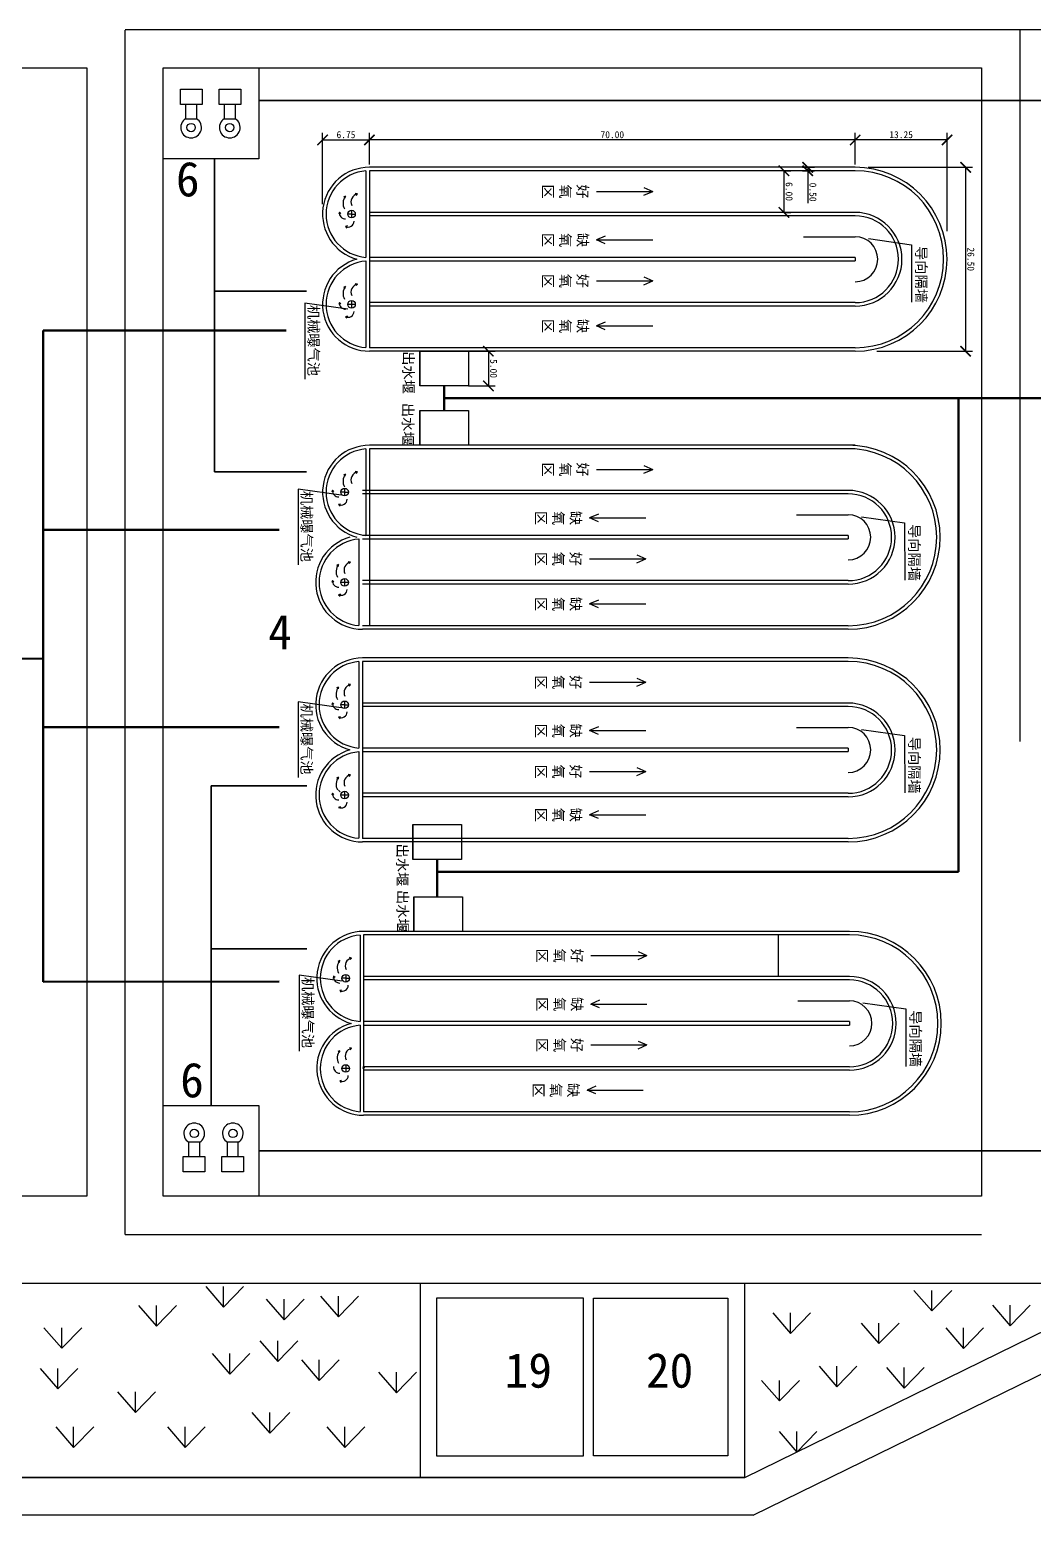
# Model space of a CAD drawing. Header units: inches. Extents: x -287940 to 417543, y -666909 to 91149.
# Drawn here: x -144827 to -199, y -666909 to -452866 of the extents above; entities that cross this region are included whole.
import ezdxf

# ---------------------------------------------------------------- set-up
doc = ezdxf.new("R2010")
doc.units = ezdxf.units.IN
doc.header["$MEASUREMENT"] = 0
doc.linetypes.add('HIDDENX2', pattern=[19.05, 12.7, -6.35])
doc.dimstyles.get("Standard").update_dxf_attribs({"dimtxt": 0.18, "dimasz": 0.18, "dimexe": 0.18, "dimexo": 0.0625, "dimgap": 0.09, "dimtad": 0, "dimtih": 1, "dimtoh": 1, "dimdec": 4, "dimzin": 0, "dimdsep": 46, "dimtxsty": 'Standard', "dimcen": 0.09, "dimadec": 0, "dimazin": 0, "dimtfac": 1, "dimtdec": 4, "dimtofl": 0, "dimtmove": 0, "dimatfit": 3, "dimfxl": 1, "dimtolj": 1, "dimtzin": 0, "dimarcsym": 0})

# ---------------------------------------------------------------- blocks, each defined once
blk = doc.blocks.new('_ArchTick')
at = {"color": 0, "linetype": 'ByBlock', "const_width": 0.15}
blk.add_lwpolyline([(-0.5, -0.5), (0.5, 0.5)], dxfattribs=at)
blk = doc.blocks.new('*D84')
at = {"color": 0, "lineweight": -2, "ltscale": 5}
for p, q in [((33882.95, -177442.53), (33882.95, -177427.5)), ((33882.95, -177428.5), (33909.45, -177428.5)), ((33909.45, -177441.31), (33909.45, -177427.5))]:
    blk.add_line(p, q, dxfattribs=at)
at = {"layer": 'DEFPOINTS', "color": 0, "lineweight": 35, "ltscale": 5}
for p in [(33909.45, -177428.5), (33909.45, -177441.31), (33882.95, -177442.53)]:
    blk.add_point(p, dxfattribs=at)
at = {"color": 0, "lineweight": -2, "ltscale": 5, "xscale": 1.5, "yscale": 1.5, "zscale": 1.5, "rotation": 180}
blk.add_blockref('_ArchTick', (33882.95, -177428.5), dxfattribs=at)
at = {"color": 0, "lineweight": -2, "ltscale": 5, "xscale": 1.5, "yscale": 1.5, "zscale": 1.5}
blk.add_blockref('_ArchTick', (33909.45, -177428.5), dxfattribs=at)
at = {"color": 0, "ltscale": 5, "insert": (33896.2, -177427.75), "char_height": 1, "attachment_point": 5}
blk.add_mtext('\\A1;26.50', dxfattribs=at)
blk = doc.blocks.new('*D88')
at = {"color": 0, "lineweight": -2, "ltscale": 5}
for p, q in [((33892.17, -177431.17), (33878.01, -177431.17)), ((33879.01, -177431.17), (33879.01, -177444.42)), ((33882.55, -177444.42), (33878.01, -177444.42))]:
    blk.add_line(p, q, dxfattribs=at)
at = {"layer": 'DEFPOINTS', "color": 0, "lineweight": 35, "ltscale": 5}
for p in [(33892.17, -177431.17), (33879.01, -177444.42), (33882.55, -177444.42)]:
    blk.add_point(p, dxfattribs=at)
at = {"color": 0, "lineweight": -2, "ltscale": 5, "xscale": 1.5, "yscale": 1.5, "zscale": 1.5}
for p, rotation in [((33879.01, -177431.17), 90), ((33879.01, -177444.42), 270)]:
    blk.add_blockref('_ArchTick', p, dxfattribs=dict(at, rotation=rotation))
at = {"color": 0, "ltscale": 5, "insert": (33878.26, -177437.8), "char_height": 1, "attachment_point": 5, "rotation": 90}
blk.add_mtext('\\A1;13.25', dxfattribs=at)
blk = doc.blocks.new('*D89')
at = {"color": 0, "lineweight": -2, "ltscale": 5}
for p, q in [((33882.55, -177514.42), (33878.01, -177514.42)), ((33879.01, -177521.17), (33879.01, -177514.42)), ((33888.28, -177521.17), (33878.01, -177521.17))]:
    blk.add_line(p, q, dxfattribs=at)
at = {"layer": 'DEFPOINTS', "color": 0, "lineweight": 35, "ltscale": 5}
for p in [(33879.01, -177514.42), (33882.55, -177514.42), (33888.28, -177521.17)]:
    blk.add_point(p, dxfattribs=at)
at = {"color": 0, "lineweight": -2, "ltscale": 5, "xscale": 1.5, "yscale": 1.5, "zscale": 1.5}
for p, rotation in [((33879.01, -177514.42), 90), ((33879.01, -177521.17), 270)]:
    blk.add_blockref('_ArchTick', p, dxfattribs=dict(at, rotation=rotation))
at = {"color": 0, "ltscale": 5, "insert": (33878.26, -177517.8), "char_height": 1, "attachment_point": 5, "rotation": 90}
blk.add_mtext('\\A1;6.75', dxfattribs=at)
blk = doc.blocks.new('*D85')
at = {"color": 0, "lineweight": -2, "ltscale": 5}
for p, q in [((33882.95, -177452), (33882.95, -177450.26)), ((33882.95, -177451.26), (33883.45, -177451.26)), ((33883.45, -177452), (33883.45, -177450.26)), ((33883.45, -177451.26), (33888.11, -177451.26))]:
    blk.add_line(p, q, dxfattribs=at)
at = {"layer": 'DEFPOINTS', "color": 0, "lineweight": 35, "ltscale": 5}
for p in [(33882.95, -177452), (33883.45, -177451.26), (33883.45, -177452)]:
    blk.add_point(p, dxfattribs=at)
at = {"color": 0, "lineweight": -2, "ltscale": 5, "xscale": 1.5, "yscale": 1.5, "zscale": 1.5, "rotation": 180}
blk.add_blockref('_ArchTick', (33882.95, -177451.26), dxfattribs=at)
at = {"color": 0, "lineweight": -2, "ltscale": 5, "xscale": 1.5, "yscale": 1.5, "zscale": 1.5}
blk.add_blockref('_ArchTick', (33883.45, -177451.26), dxfattribs=at)
at = {"color": 0, "ltscale": 5, "insert": (33886.53, -177450.51), "char_height": 1, "attachment_point": 5}
blk.add_mtext('\\A1;0.50', dxfattribs=at)
blk = doc.blocks.new('*D86')
at = {"color": 0, "lineweight": -2, "ltscale": 5}
for p, q in [((33883.45, -177454.69), (33883.45, -177453.69)), ((33889.45, -177454.69), (33889.45, -177453.69)), ((33883.45, -177454.69), (33889.45, -177454.69))]:
    blk.add_line(p, q, dxfattribs=at)
at = {"layer": 'DEFPOINTS', "color": 0, "lineweight": 35, "ltscale": 5}
for p in [(33883.45, -177454.69), (33889.45, -177454.69), (33889.45, -177454.69)]:
    blk.add_point(p, dxfattribs=at)
at = {"color": 0, "lineweight": -2, "ltscale": 5, "xscale": 1.5, "yscale": 1.5, "zscale": 1.5, "rotation": 180}
blk.add_blockref('_ArchTick', (33883.45, -177454.69), dxfattribs=at)
at = {"color": 0, "lineweight": -2, "ltscale": 5, "xscale": 1.5, "yscale": 1.5, "zscale": 1.5}
blk.add_blockref('_ArchTick', (33889.45, -177454.69), dxfattribs=at)
at = {"color": 0, "ltscale": 5, "insert": (33886.45, -177453.94), "char_height": 1, "attachment_point": 5}
blk.add_mtext('\\A1;6.00', dxfattribs=at)
blk = doc.blocks.new('*D90')
at = {"color": 0, "lineweight": -2, "ltscale": 5}
for p, q in [((33909.45, -177500.16), (33909.45, -177496.28)), ((33914.45, -177500.16), (33914.45, -177496.28)), ((33909.45, -177497.28), (33914.45, -177497.28))]:
    blk.add_line(p, q, dxfattribs=at)
at = {"layer": 'DEFPOINTS', "color": 0, "lineweight": 35, "ltscale": 5}
for p in [(33914.45, -177497.28), (33909.45, -177500.16), (33914.45, -177500.16)]:
    blk.add_point(p, dxfattribs=at)
at = {"color": 0, "lineweight": -2, "ltscale": 5, "xscale": 1.5, "yscale": 1.5, "zscale": 1.5, "rotation": 180}
blk.add_blockref('_ArchTick', (33909.45, -177497.28), dxfattribs=at)
at = {"color": 0, "lineweight": -2, "ltscale": 5, "xscale": 1.5, "yscale": 1.5, "zscale": 1.5}
blk.add_blockref('_ArchTick', (33914.45, -177497.28), dxfattribs=at)
at = {"color": 0, "ltscale": 5, "insert": (33911.95, -177496.53), "char_height": 1, "attachment_point": 5}
blk.add_mtext('\\A1;5.00', dxfattribs=at)
blk = doc.blocks.new('*D87')
at = {"color": 0, "lineweight": -2, "ltscale": 5}
for p, q in [((33882.55, -177444.42), (33878.01, -177444.42)), ((33879.01, -177444.42), (33879.01, -177514.42)), ((33882.55, -177514.42), (33878.01, -177514.42))]:
    blk.add_line(p, q, dxfattribs=at)
at = {"layer": 'DEFPOINTS', "color": 0, "lineweight": 35, "ltscale": 5}
for p in [(33882.55, -177444.42), (33879.01, -177514.42), (33882.55, -177514.42)]:
    blk.add_point(p, dxfattribs=at)
at = {"color": 0, "lineweight": -2, "ltscale": 5, "xscale": 1.5, "yscale": 1.5, "zscale": 1.5}
for p, rotation in [((33879.01, -177444.42), 90), ((33879.01, -177514.42), 270)]:
    blk.add_blockref('_ArchTick', p, dxfattribs=dict(at, rotation=rotation))
at = {"color": 0, "ltscale": 5, "insert": (33878.26, -177479.42), "char_height": 1, "attachment_point": 5, "rotation": 90}
blk.add_mtext('\\A1;70.00', dxfattribs=at)
blk = doc.blocks.new('*D72')
at = {"color": 0, "lineweight": -2, "ltscale": 5}
for p, q in [((-36972, -583282), (-36973, -583282)), ((-36972, -583282), (-36972, -589282)), ((-36972, -589282), (-36973, -589282))]:
    blk.add_line(p, q, dxfattribs=at)
at = {"layer": 'DEFPOINTS', "color": 0, "ltscale": 5}
for p in [(-36972, -583282), (-36972, -589282), (-36972, -589282)]:
    blk.add_point(p, dxfattribs=at)
at = {"color": 0, "lineweight": -2, "ltscale": 5, "xscale": 1.5, "yscale": 1.5, "zscale": 1.5}
for p, rotation in [((-36972, -583282), 90), ((-36972, -589282), 270)]:
    blk.add_blockref('_ArchTick', p, dxfattribs=dict(at, rotation=rotation))
at = {"color": 0, "ltscale": 5, "insert": (-36973, -586282), "char_height": 1, "attachment_point": 5, "rotation": 90}
blk.add_mtext('\\A1;6000.00', dxfattribs=at)
blk = doc.blocks.new('yhg')
at = {"color": 7, "ltscale": 5}
for p, q in [((33892.169, -177431.175), (33878.909, -177431.175)), ((33879.009, -177431.175), (33879.009, -177444.425)), ((33892.169, -177431.175), (33888.139, -177431.175)), ((33893.234, -177442.498), (33894.1, -177436.3)), ((33894.1, -177436.3), (33902.4, -177436.287)), ((33882.549, -177444.425), (33878.909, -177444.425)), ((33882.549, -177444.425), (33878.909, -177444.425)), ((33882.948, -177444.425), (33882.948, -177514.425)), ((33883.448, -177444.425), (33883.448, -177514.425)), ((33889.448, -177444.425), (33889.448, -177514.425)), ((33889.948, -177444.425), (33889.948, -177514.425)), ((33892.948, -177451.865), (33892.948, -177444.425)), ((33895.948, -177444.425), (33896.448, -177444.425)), ((33895.948, -177444.425), (33895.948, -177514.425)), ((33896.488, -177444.425), (33896.488, -177514.425)), ((33902.448, -177444.425), (33902.448, -177514.425)), ((33902.948, -177444.425), (33902.948, -177514.425)), ((33908.948, -177444.425), (33908.948, -177514.425)), ((33909.448, -177444.425), (33909.448, -177514.425)), ((33885.863, -177474.861), (33886.425, -177473.594)), ((33886.425, -177481.696), (33886.425, -177473.594)), ((33886.988, -177474.861), (33886.425, -177473.594)), ((33893.418, -177481.696), (33893.418, -177473.594)), ((33898.743, -177474.861), (33899.306, -177473.594)), ((33899.306, -177481.696), (33899.306, -177473.594)), ((33899.868, -177474.861), (33899.306, -177473.594)), ((33905.809, -177481.696), (33905.809, -177473.594)), ((33892.856, -177480.43), (33893.418, -177481.696)), ((33893.981, -177480.43), (33893.418, -177481.696)), ((33905.246, -177480.43), (33905.809, -177481.696)), ((33906.371, -177480.43), (33905.809, -177481.696)), ((33909.448, -177507.173), (33914.448, -177507.173)), ((33879.009, -177521.175), (33879.009, -177514.425)), ((33883.448, -177514.425), (33908.948, -177514.425)), ((33883.468, -177514.925), (33895.928, -177514.925)), ((33886.794, -177516.162), (33886.723, -177516.469)), ((33887.003, -177516.352), (33886.794, -177516.162)), ((33889.698, -177517), (33889.698, -177516.453)), ((33896.448, -177514.925), (33908.908, -177514.925)), ((33899.794, -177516.162), (33899.723, -177516.469)), ((33900.003, -177516.352), (33899.794, -177516.162)), ((33902.698, -177516.453), (33902.698, -177517.546)), ((33887.414, -177517.895), (33887.133, -177517.876)), ((33887.133, -177517.876), (33887.268, -177518.161)), ((33889.152, -177517), (33890.245, -177517)), ((33889.603, -177518.55), (33889.411, -177518.757)), ((33889.698, -177517), (33889.698, -177517.546)), ((33891.409, -177517.602), (33891.476, -177517.876)), ((33891.476, -177517.876), (33891.707, -177517.662)), ((33900.414, -177517.895), (33900.133, -177517.876)), ((33900.133, -177517.876), (33900.268, -177518.161)), ((33902.152, -177517), (33903.245, -177517)), ((33902.603, -177518.55), (33902.411, -177518.757)), ((33903.4, -177517.513), (33902.54, -177523.708)), ((33904.409, -177517.602), (33904.476, -177517.876)), ((33904.476, -177517.876), (33904.707, -177517.662)), ((33889.411, -177518.757), (33889.717, -177518.832)), ((33902.411, -177518.757), (33902.717, -177518.832)), ((33888.28, -177521.175), (33878.909, -177521.175)), ((33888.28, -177521.175), (33881.504, -177521.175)), ((33902.54, -177523.708), (33913.462, -177523.708))]:
    blk.add_line(p, q, dxfattribs=at)
blk.add_lwpolyline([(33909.448, -177500.161), (33914.448, -177500.161), (33914.448, -177507.173), (33909.448, -177507.173)], close=True, dxfattribs=at)
for centre in [(33889.698, -177517), (33902.698, -177517)]:
    blk.add_circle(centre, 0.547, dxfattribs=at)
for centre, radius, start, end in [((33896.198, -177444.425), 13.25, 0, 180), ((33896.198, -177444.425), 12.75, 0, 180), ((33896.198, -177444.425), 6.75, 0, 180), ((33896.198, -177444.425), 6.25, 0, 180), ((33896.198, -177444.425), 3.25, 0, 180), ((33889.698, -177514.425), 6.75, 180, 344.35753), ((33889.698, -177514.425), 6.25, 184.58857, 355.41143), ((33887.931, -177515.948), 1.137, 190.86653, 296.52692), ((33902.698, -177514.425), 6.75, 195.64247, 0), ((33902.698, -177514.425), 6.25, 184.58857, 355.41143), ((33900.931, -177515.948), 1.137, 190.86653, 296.52692), ((33888.161, -177516.545), 1.682, 232.31602, 298.16203), ((33889.5, -177517.878), 0.884, 264.22683, 2.04586), ((33890.691, -177517.502), 0.87, 334.48856, 88.28599), ((33901.161, -177516.545), 1.682, 232.31602, 298.16203), ((33902.5, -177517.878), 0.884, 264.22683, 2.04586), ((33903.691, -177517.502), 0.87, 334.48856, 88.28599)]:
    blk.add_arc(centre, radius, start, end, dxfattribs=at)
at = {"color": 7, "ltscale": 5, "zscale": 0.15}
for p, xscale, yscale, rotation in [((33879.009, -177431.175), 0.15, 0.15, 90), ((33879.009, -177444.425), 0.15, 0.15, 270), ((33879.009, -177444.425), 0.15, 0.15, 90), ((33879.009, -177521.175), 0.1499999999999999, 0.1499999999999999, 270)]:
    blk.add_blockref('_ArchTick', p, dxfattribs=dict(at, xscale=xscale, yscale=yscale, rotation=rotation))
at = {"color": 7, "ltscale": 5, "char_height": 1.5, "attachment_point": 1}
for s, insert, width in [('{\\fSimSun|b0|i0|c134|p2;导向隔墙}', (33894.3, -177434.137), 9.10354), ('{\\fSimSun|b0|i0|c134|p2;好氧区}', (33885.421, -177482.941), 2.16339), ('{\\fSimSun|b0|i0|c134|p2;缺氧区}', (33892.414, -177482.941), 2.16339), ('{\\fSimSun|b0|i0|c134|p2;好氧区}', (33898.301, -177482.941), 2.16339), ('{\\fSimSun|b0|i0|c134|p2;缺氧区}', (33904.804, -177482.941), 2.16339), ('{\\fSimSun|b0|i0|c134|p2;出水堰}', (33909.448, -177508.047), 7.16744), ('{\\fSimSun|b0|i0|c134|p2;机械曝气池}', (33902.794, -177521.72), 10.92238)]:
    blk.add_mtext(s, dxfattribs=dict(at, insert=insert, width=width))
at = {"color": 7, "ltscale": 5}
for base, p1, p2, override, picture, middle in [((33909.448, -177428.5), (33882.948, -177442.527), (33909.448, -177441.309), {"dimscale": 0.5, "dimtxt": 2, "dimasz": 3, "dimexe": 2, "dimexo": 0, "dimgap": 0.5, "dimtad": 1, "dimtih": 0, "dimdec": 2, "dimblk": 'ArchTick', "dimcen": 1, "dimtdec": 2, "dimtix": 1, "dimtmove": 2, "dimatfit": 0, "dimldrblk": 'ArchTick'}, '*D84', (33896.198, -177427.75)), ((33883.448, -177451.259), (33882.948, -177451.997), (33883.448, -177451.997), {"dimscale": 0.5, "dimtxt": 2, "dimasz": 3, "dimexe": 2, "dimexo": 0, "dimgap": 0.5, "dimtad": 1, "dimtih": 0, "dimdec": 2, "dimblk": 'ArchTick', "dimcen": 1, "dimtdec": 2, "dimldrblk": 'ArchTick'}, '*D85', (33886.532, -177450.509)), ((33889.448, -177454.693), (33883.448, -177454.693), (33889.448, -177454.693), {"dimscale": 0.5, "dimtxt": 2, "dimasz": 3, "dimexe": 2, "dimexo": 0, "dimgap": 0.5, "dimtad": 1, "dimtih": 0, "dimdec": 2, "dimblk": 'ArchTick', "dimcen": 1, "dimtdec": 2, "dimldrblk": 'ArchTick'}, '*D86', (33886.448, -177453.943)), ((33914.448, -177497.281), (33909.448, -177500.161), (33914.448, -177500.161), {"dimscale": 0.5, "dimtxt": 2, "dimasz": 3, "dimexe": 2, "dimexo": 0, "dimgap": 0.5, "dimtad": 1, "dimtih": 0, "dimdec": 2, "dimblk": 'ArchTick', "dimcen": 1, "dimtdec": 2, "dimldrblk": 'ArchTick'}, '*D90', (33911.948, -177496.531))]:
    dim = blk.add_linear_dim(base=base, p1=p1, p2=p2, dimstyle='Standard', override=override, dxfattribs=at)
    dim.commit()
    dim.dimension.update_dxf_attribs({"geometry": picture, "text_midpoint": middle})
for base, p1, p2, override, picture, middle in [((33879.009, -177444.425), (33892.169, -177431.175), (33882.549, -177444.425), {"dimscale": 0.5, "dimtxt": 2, "dimasz": 3, "dimexe": 2, "dimexo": 0, "dimgap": 0.5, "dimtad": 1, "dimtih": 0, "dimdec": 2, "dimblk": 'ArchTick', "dimcen": 1, "dimtdec": 2, "dimtix": 1, "dimtmove": 2, "dimatfit": 0, "dimldrblk": 'ArchTick'}, '*D88', (33878.259, -177437.8)), ((33879.009, -177514.425), (33882.549, -177444.425), (33882.549, -177514.425), {"dimscale": 0.5, "dimtxt": 2, "dimasz": 3, "dimexe": 2, "dimexo": 0, "dimgap": 0.5, "dimtad": 1, "dimtih": 0, "dimdec": 2, "dimblk": 'ArchTick', "dimcen": 1, "dimtdec": 2, "dimldrblk": 'ArchTick'}, '*D87', (33878.259, -177479.425)), ((33879.009, -177514.425), (33888.28, -177521.175), (33882.549, -177514.425), {"dimscale": 0.5, "dimtxt": 2, "dimasz": 3, "dimexe": 2, "dimexo": 0, "dimgap": 0.5, "dimtad": 1, "dimtih": 0, "dimdec": 2, "dimblk": 'ArchTick', "dimcen": 1, "dimtdec": 2, "dimtix": 1, "dimtmove": 2, "dimatfit": 0, "dimldrblk": 'ArchTick'}, '*D89', (33878.259, -177517.8))]:
    dim = blk.add_linear_dim(base=base, p1=p1, p2=p2, angle=90, dimstyle='Standard', override=override, dxfattribs=at)
    dim.commit()
    dim.dimension.update_dxf_attribs({"geometry": picture, "text_midpoint": middle})

msp = doc.modelspace()

# ---------------------------------------------------------------- linework, layer by layer
at = {"linetype": 'HIDDENX2', "ltscale": 5}
for p, q in [((139018.176, -452865.738), (-131081.7, -452865.738)), ((-131081.7, -626432.738), (-131081.7, -452865.738)), ((-2149.1, -452865.738), (-2149.1, -555427.6)), ((-131081.7, -626432.738), (-7649.1, -626432.738))]:
    msp.add_line(p, q, dxfattribs=at)
at = {"ltscale": 5}
for p, q in [((-122359.296, -463641.8), (-122359.296, -465688.791)), ((-120783.832, -463641.8), (-120783.832, -465688.791)), ((-116790.061, -463641.8), (-116790.061, -465688.791)), ((-115214.597, -463641.8), (-115214.597, -465688.791)), ((-122359.296, -465688.791), (-120783.832, -465688.791)), ((-116790.061, -465688.791), (-115214.597, -465688.791)), ((-121909.103, -615213.6), (-121909.103, -613166.609)), ((-120333.639, -613166.609), (-121909.103, -613166.609)), ((-120333.639, -615213.6), (-120333.639, -613166.609)), ((-116339.868, -615213.6), (-116339.868, -613166.609)), ((-114764.404, -613166.609), (-116339.868, -613166.609)), ((-114764.404, -615213.6), (-114764.404, -613166.609)), ((-41783.124, -661473.581), (48617.526, -617173.441)), ((-40546.107, -666889.786), (51064.907, -622011.487)), ((15276.693, -633511.858), (-147574.624, -633511.858)), ((-173381.673, -661473.581), (-41783.124, -661473.581)), ((-41783.124, -661473.581), (-173381.673, -661473.581)), ((-41783.124, -661473.581), (-66028.324, -661473.581)), ((-40584.679, -666908.681), (-177863.4, -666908.681)), ((-40546.107, -666889.786), (-66028.324, -666908.681))]:
    msp.add_line(p, q, dxfattribs=at)
at = {"color": 3, "lineweight": 35, "ltscale": 5}
for p, q in [((-111792.7, -463050.5), (5042.6, -463050.5)), ((-118185.5, -481795.619), (-118185.5, -471454.6)), ((-118185.5, -516581.419), (-118185.5, -481854.619)), ((-104946.585, -490520.5), (-118185.5, -490520.5)), ((-104946.585, -516581.419), (-118185.5, -516581.419)), ((-118687.2, -580101.375), (-118687.2, -561789.825)), ((-104884.185, -561789.825), (-118687.2, -561789.825)), ((-118687.2, -607843.875), (-118687.2, -580160.375)), ((-104884.185, -585310.619), (-118687.2, -585310.619)), ((-111792.7, -614388.306), (5042.6, -614388.306))]:
    msp.add_line(p, q, dxfattribs=at)
at = {"color": 5, "lineweight": 50, "ltscale": 5}
for p, q in [((-107870.085, -496192.7), (-142908.55, -496211.626)), ((-142900.79, -496211.621), (-142908.55, -590042.445)), ((-85114.793, -504185.242), (-85114.793, -507741.267)), ((-85114.793, -505963.255), (-10996.576, -505963.255)), ((-10996.576, -505963.255), (-10996.576, -574176.242)), ((-10988.518, -505963.255), (8536.135, -505963.255)), ((-108870.085, -524905.319), (-142908.55, -524905.319)), ((-146581.7, -543483.079), (-142908.55, -543502.005)), ((-108870.085, -553341.419), (-142908.55, -553341.419)), ((-86114.793, -577837.415), (-86114.793, -572398.229)), ((-10996.576, -574176.242), (-86114.793, -574176.242)), ((-108870.085, -590023.519), (-142908.55, -590042.445))]:
    msp.add_line(p, q, dxfattribs=at)
at = {"color": 7, "ltscale": 5}
for p, q in [((-88620.977, -507741.267), (-88620.977, -512741.267)), ((-96372.6, -513261.299), (-96372.6, -525721.235)), ((-25872.6, -512741.267), (-95872.6, -512741.267)), ((-95872.6, -513241.267), (-95872.6, -538741.267)), ((-25872.6, -513241.267), (-95872.6, -513241.267)), ((-56309.2, -515655.793), (-55042.433, -516218.456)), ((-99324.468, -516925.597), (-99608.871, -517060.557)), ((-99342.931, -517207.178), (-99324.468, -516925.597)), ((-97610.561, -516586.901), (-97917.242, -516515.864)), ((-97800.036, -516796.015), (-97610.561, -516586.901)), ((-63144.485, -516218.456), (-55042.433, -516218.456)), ((-56309.2, -516781.118), (-55042.433, -516218.456)), ((-99960.829, -519923.591), (-106155.973, -519063.274)), ((-106155.973, -519063.274), (-106155.973, -529985.504)), ((-101204.868, -519203.769), (-101279.726, -519509.539)), ((-100998.135, -519395.838), (-101204.868, -519203.769)), ((-99447.595, -519491.267), (-99994.164, -519491.267)), ((-99447.595, -518944.699), (-99447.595, -520037.836)), ((-99447.595, -519491.267), (-98901.027, -519491.267)), ((-26872.6, -519241.267), (-96872.6, -519241.267)), ((-26872.6, -519741.267), (-96872.6, -519741.267)), ((-100050.453, -521201.898), (-100324.468, -521269.311)), ((-100324.468, -521269.311), (-100109.94, -521499.695)), ((-62877.717, -522648.701), (-64144.485, -523211.363)), ((-64144.485, -523211.363), (-56042.433, -523211.363)), ((-62877.717, -523774.026), (-64144.485, -523211.363)), ((-34312.867, -522741.267), (-26872.6, -522741.267)), ((-24945.729, -523027.018), (-18748.072, -523892.98)), ((-18748.072, -523892.98), (-18734.72, -532192.98)), ((-97372.6, -526241.267), (-97372.6, -538701.203)), ((-26872.6, -525741.267), (-96872.6, -525741.267)), ((-26872.6, -526281.331), (-96872.6, -526281.331)), ((-26872.6, -525741.267), (-26872.6, -526241.267)), ((-57309.2, -528535.82), (-56042.433, -529098.482)), ((-100324.468, -529925.597), (-100608.871, -530060.557)), ((-100342.931, -530207.178), (-100324.468, -529925.597)), ((-98610.561, -529586.901), (-98917.242, -529515.864)), ((-98800.036, -529796.015), (-98610.561, -529586.901)), ((-64144.485, -529098.482), (-56042.433, -529098.482)), ((-57309.2, -529661.145), (-56042.433, -529098.482)), ((-101204.868, -532203.769), (-101279.726, -532509.539)), ((-100998.135, -532395.838), (-101204.868, -532203.769)), ((-98901.027, -532491.267), (-99994.164, -532491.267)), ((-99447.595, -531944.699), (-99447.595, -533037.836)), ((-26872.6, -532241.267), (-96872.6, -532241.267)), ((-26872.6, -532741.267), (-96872.6, -532741.267)), ((-100050.453, -534201.898), (-100324.468, -534269.311)), ((-100324.468, -534269.311), (-100109.94, -534499.695)), ((-62877.717, -535039.002), (-64144.485, -535601.665)), ((-64144.485, -535601.665), (-56042.433, -535601.665)), ((-62877.717, -536164.327), (-64144.485, -535601.665)), ((-26872.6, -538741.267), (-96872.6, -538741.267)), ((-26872.6, -539241.267), (-96872.6, -539241.267)), ((-26872.6, -543385.336), (-96872.6, -543385.336)), ((-97372.6, -543905.368), (-97372.6, -556365.304)), ((-96872.6, -543885.336), (-96872.6, -569385.336)), ((-26872.6, -543885.336), (-96872.6, -543885.336)), ((-100324.468, -547569.665), (-100608.871, -547704.626)), ((-100342.931, -547851.247), (-100324.468, -547569.665)), ((-98610.561, -547230.97), (-98917.242, -547159.933)), ((-98800.036, -547440.084), (-98610.561, -547230.97)), ((-64144.485, -546862.524), (-56042.433, -546862.524)), ((-57309.2, -546299.862), (-56042.433, -546862.524)), ((-57309.2, -547425.187), (-56042.433, -546862.524)), ((-99960.829, -550567.66), (-106155.973, -549707.343)), ((-106155.973, -549707.343), (-106155.973, -560629.573)), ((-101204.868, -549847.837), (-101279.726, -550153.608)), ((-100998.135, -550039.906), (-101204.868, -549847.837)), ((-99447.595, -549588.767), (-99447.595, -550681.904)), ((-26872.6, -549885.336), (-96872.6, -549885.336)), ((-100050.453, -551845.966), (-100324.468, -551913.379)), ((-100324.468, -551913.379), (-100109.94, -552143.764)), ((-99447.595, -550135.336), (-99994.164, -550135.336)), ((-99447.595, -550135.336), (-98901.027, -550135.336)), ((-26872.6, -550385.336), (-96872.6, -550385.336)), ((-62877.717, -553292.769), (-64144.485, -553855.432)), ((-64144.485, -553855.432), (-56042.433, -553855.432)), ((-62877.717, -554418.095), (-64144.485, -553855.432)), ((-34312.867, -553385.336), (-26872.6, -553385.336)), ((-24945.729, -553671.087), (-18748.072, -554537.049)), ((-26872.6, -556385.336), (-96872.6, -556385.336)), ((-26872.6, -556385.336), (-26872.6, -556885.336)), ((-18748.072, -554537.049), (-18734.72, -562837.049)), ((-97372.6, -556885.336), (-97372.6, -569345.272)), ((-26872.6, -556925.4), (-96872.6, -556925.4)), ((-100324.468, -560569.665), (-100608.871, -560704.626)), ((-100342.931, -560851.247), (-100324.468, -560569.665)), ((-98610.561, -560230.97), (-98917.242, -560159.933)), ((-98800.036, -560440.084), (-98610.561, -560230.97)), ((-64144.485, -559742.551), (-56042.433, -559742.551)), ((-57309.2, -559179.888), (-56042.433, -559742.551)), ((-57309.2, -560305.214), (-56042.433, -559742.551)), ((-101204.868, -562847.837), (-101279.726, -563153.608)), ((-100998.135, -563039.906), (-101204.868, -562847.837)), ((-100324.468, -562426.273), (-100109.94, -562656.657)), ((-99447.595, -562588.767), (-99447.595, -563681.904)), ((-26872.6, -562885.336), (-96872.6, -562885.336)), ((-100050.453, -564845.966), (-100324.468, -564913.379)), ((-98901.027, -563135.336), (-99994.164, -563135.336)), ((-26872.6, -563385.336), (-96872.6, -563385.336)), ((-62877.717, -565412.652), (-64144.485, -565975.315)), ((-64144.485, -565975.315), (-56042.433, -565975.315)), ((-62877.717, -566537.977), (-64144.485, -565975.315)), ((-89620.977, -567398.229), (-89620.977, -572398.229)), ((-26872.6, -569385.336), (-96872.6, -569385.336)), ((-26872.6, -569885.336), (-96872.6, -569885.336)), ((-89452.277, -577782.354), (-89452.277, -582782.354)), ((-97203.9, -583302.386), (-97203.9, -595762.322)), ((-26703.9, -582782.354), (-96703.9, -582782.354)), ((-96703.9, -583282.354), (-96703.9, -608782.354)), ((-26703.9, -583282.354), (-96703.9, -583282.354)), ((-63975.785, -586259.543), (-55873.733, -586259.543)), ((-57140.5, -585696.88), (-55873.733, -586259.543)), ((-57140.5, -586822.205), (-55873.733, -586259.543)), ((-100155.768, -586966.684), (-100440.171, -587101.644)), ((-100174.231, -587248.265), (-100155.768, -586966.684)), ((-98441.861, -586627.988), (-98748.542, -586556.951)), ((-98631.336, -586837.102), (-98441.861, -586627.988)), ((-99792.129, -589964.678), (-105987.273, -589104.361)), ((-105987.273, -589104.361), (-105987.273, -600026.591)), ((-101036.168, -589244.856), (-101111.026, -589550.626)), ((-100829.435, -589436.925), (-101036.168, -589244.856)), ((-99278.895, -589532.354), (-99825.464, -589532.354)), ((-99278.895, -588985.786), (-99278.895, -590078.923)), ((-99278.895, -589532.354), (-98732.327, -589532.354)), ((-26703.9, -589282.354), (-96703.9, -589282.354)), ((-26703.9, -589782.354), (-96703.9, -589782.354)), ((-99881.753, -591242.985), (-100155.768, -591310.398)), ((-100155.768, -591310.398), (-99941.24, -591540.782)), ((-62709.017, -592689.788), (-63975.785, -593252.45)), ((-34144.167, -592782.354), (-26703.9, -592782.354)), ((-63975.785, -593252.45), (-55873.733, -593252.45)), ((-62709.017, -593815.113), (-63975.785, -593252.45)), ((-24777.029, -593068.105), (-18579.372, -593934.067)), ((-18579.372, -593934.067), (-18566.02, -602234.067)), ((-97203.9, -596282.354), (-97203.9, -608742.29)), ((-26703.9, -595782.354), (-96703.9, -595782.354)), ((-26703.9, -596322.418), (-96703.9, -596322.418)), ((-26703.9, -595782.354), (-26703.9, -596282.354)), ((-63975.785, -599139.569), (-55873.733, -599139.569)), ((-57140.5, -598576.907), (-55873.733, -599139.569)), ((-57140.5, -599702.232), (-55873.733, -599139.569)), ((-100155.768, -599966.684), (-100440.171, -600101.644)), ((-100174.231, -600248.265), (-100155.768, -599966.684)), ((-98441.861, -599627.988), (-98748.542, -599556.951)), ((-98631.336, -599837.102), (-98441.861, -599627.988)), ((-98732.327, -602532.354), (-99825.464, -602532.354)), ((-99278.895, -601985.786), (-99278.895, -603078.923)), ((-96748.491, -602244.856), (-96823.35, -602550.626)), ((-96541.758, -602436.925), (-96748.491, -602244.856)), ((-26703.9, -602282.354), (-96703.9, -602282.354)), ((-26703.9, -602782.354), (-96703.9, -602782.354)), ((-99881.753, -604242.985), (-100155.768, -604310.398)), ((-100155.768, -604310.398), (-99941.24, -604540.782)), ((-63232.839, -605080.089), (-64499.606, -605642.752)), ((-64499.606, -605642.752), (-56397.554, -605642.752)), ((-63232.839, -606205.414), (-64499.606, -605642.752)), ((-26703.9, -608782.354), (-96703.9, -608782.354)), ((-26703.9, -609282.354), (-96703.9, -609282.354))]:
    msp.add_line(p, q, dxfattribs=at)
at = {"color": 3, "ltscale": 5}
for p, q in [((-119466.624, -633957.565), (-116891.324, -636926.715)), ((-116891.324, -636926.715), (-114006.924, -633957.565)), ((-116891.324, -636926.715), (-116891.324, -633957.565)), ((-102923.824, -635334.365), (-100348.524, -638303.515)), ((-100348.524, -638303.515), (-97464.124, -635334.365)), ((-100348.524, -638303.515), (-100348.524, -635334.365)), ((-17404.2, -634504.55), (-14828.9, -637473.7)), ((-14828.9, -637473.7), (-11944.5, -634504.55)), ((-14828.9, -637473.7), (-14828.9, -634504.55)), ((-129151.824, -636669.465), (-126576.524, -639638.615)), ((-126576.524, -639638.615), (-123692.124, -636669.465)), ((-126576.524, -639638.615), (-126576.524, -636669.465)), ((-110735.724, -635793.365), (-108160.424, -638762.515)), ((-108160.424, -638762.515), (-105276.024, -635793.365)), ((-108160.424, -638762.515), (-108160.424, -635793.365)), ((-37748.924, -637736.265), (-35173.624, -640705.415)), ((-35173.624, -640705.415), (-32289.224, -637736.265)), ((-35173.624, -640705.415), (-35173.624, -637736.265)), ((-6093.215, -636630.756), (-3517.915, -639599.906)), ((-3517.915, -639599.906), (-633.515, -636630.756)), ((-3517.915, -639599.906), (-3517.915, -636630.756)), ((-142770.324, -639880.765), (-140195.024, -642849.915)), ((-140195.024, -642849.915), (-137310.624, -639880.765)), ((-140195.024, -642849.915), (-140195.024, -639880.765)), ((-25009.494, -639204.449), (-22434.194, -642173.599)), ((-22434.194, -642173.599), (-19549.794, -639204.449)), ((-22434.194, -642173.599), (-22434.194, -639204.449)), ((-12817.4, -639886.65), (-10242.1, -642855.8)), ((-10242.1, -642855.8), (-7357.7, -639886.65)), ((-10242.1, -642855.8), (-10242.1, -639886.65)), ((-111654.724, -641759.365), (-109079.424, -644728.515)), ((-109079.424, -644728.515), (-106195.024, -641759.365)), ((-109079.424, -644728.515), (-109079.424, -641759.365)), ((-118547.624, -643595.165), (-115972.324, -646564.315)), ((-115972.324, -646564.315), (-113087.924, -643595.165)), ((-115972.324, -646564.315), (-115972.324, -643595.165)), ((-143337.824, -645736.765), (-140762.524, -648705.915)), ((-140762.524, -648705.915), (-137878.124, -645736.765)), ((-140762.524, -648705.915), (-140762.524, -645736.765)), ((-105680.924, -644512.965), (-103105.624, -647482.115)), ((-103105.624, -647482.115), (-100221.224, -644512.965)), ((-103105.624, -647482.115), (-103105.624, -644512.965)), ((-94538.024, -646303.465), (-91962.724, -649272.615)), ((-91962.724, -649272.615), (-89078.324, -646303.465)), ((-91962.724, -649272.615), (-91962.724, -646303.465)), ((-31067.065, -645440.005), (-28491.765, -648409.155)), ((-28491.765, -648409.155), (-25607.365, -645440.005)), ((-28491.765, -648409.155), (-28491.765, -645440.005)), ((-21361.4, -645621.35), (-18786.1, -648590.5)), ((-18786.1, -648590.5), (-15901.7, -645621.35)), ((-18786.1, -648590.5), (-18786.1, -645621.35)), ((-39353.4, -647472.75), (-36778.1, -650441.9)), ((-36778.1, -650441.9), (-33893.7, -647472.75)), ((-36778.1, -650441.9), (-36778.1, -647472.75)), ((-132178.124, -649136.965), (-129602.824, -652106.115)), ((-129602.824, -652106.115), (-126718.424, -649136.965)), ((-129602.824, -652106.115), (-129602.824, -649136.965)), ((-112803.524, -652085.265), (-110228.224, -655054.415)), ((-110228.224, -655054.415), (-107343.824, -652085.265)), ((-110228.224, -655054.415), (-110228.224, -652085.265)), ((-141068.024, -654150.465), (-138492.724, -657119.615)), ((-138492.724, -657119.615), (-135608.324, -654150.465)), ((-138492.724, -657119.615), (-138492.724, -654150.465)), ((-124990.624, -654150.465), (-122415.324, -657119.615)), ((-122415.324, -657119.615), (-119530.924, -654150.465)), ((-122415.324, -657119.615), (-122415.324, -654150.465)), ((-102004.724, -654150.465), (-99429.424, -657119.615)), ((-99429.424, -657119.615), (-96545.024, -654150.465)), ((-99429.424, -657119.615), (-99429.424, -654150.465)), ((-36832.224, -654824.665), (-34256.924, -657793.815)), ((-34256.924, -657793.815), (-31372.524, -654824.665)), ((-34256.924, -657793.815), (-34256.924, -654824.665))]:
    msp.add_line(p, q, dxfattribs=at)
at = {"ltscale": 5}
for points in [[(-173381.673, -458365.738), (-136581.7, -458365.738), (-136581.7, -620932.738), (-173381.673, -620932.738)], [(-125581.7, -458365.738), (-7649.1, -458365.738), (-7649.1, -620932.738), (-125581.7, -620932.738)], [(-125581.7, -458365.738), (-111792.7, -458365.738), (-111792.7, -471454.6), (-125581.7, -471454.6)], [(-123100.61, -461430.077), (-119976.5, -461430.077), (-119976.5, -463641.8), (-123100.61, -463641.8)], [(-117531.375, -461430.077), (-114407.265, -461430.077), (-114407.265, -463641.8), (-117531.375, -463641.8)], [(-125581.7, -607843.875), (-111792.7, -607843.875), (-111792.7, -620932.738), (-125581.7, -620932.738)], [(-119592.325, -617425.323), (-122716.435, -617425.323), (-122716.435, -615213.6), (-119592.325, -615213.6)], [(-114023.09, -617425.323), (-117147.2, -617425.323), (-117147.2, -615213.6), (-114023.09, -615213.6)], [(-88576.424, -661473.581), (-41783.124, -661473.581), (-41783.124, -633511.858), (-88576.424, -633511.858)], [(-86194.203, -658346.632), (-65026.024, -658346.632), (-65026.024, -635647.058), (-86194.203, -635647.058)], [(-63574.724, -635613.658), (-44221.824, -635613.658), (-44221.824, -658346.632), (-63574.724, -658346.632)]]:
    msp.add_lwpolyline(points, close=True, dxfattribs=at)
at = {"color": 7, "ltscale": 5}
for points in [[(-81608.608, -507741.267), (-81608.608, -512741.267), (-88620.977, -512741.267), (-88620.977, -507741.267)], [(-82608.608, -567398.229), (-82608.608, -572398.229), (-89620.977, -572398.229), (-89620.977, -567398.229)], [(-82439.908, -577782.354), (-82439.908, -582782.354), (-89452.277, -582782.354), (-89452.277, -577782.354)]]:
    msp.add_lwpolyline(points, close=True, dxfattribs=at)
at = {"ltscale": 5}
for centre in [(-121571.564, -466957.271), (-116002.329, -466957.271), (-121121.371, -611898.129), (-115552.136, -611898.129)]:
    msp.add_circle(centre, 599.6, dxfattribs=at)
at = {"color": 7, "ltscale": 5}
for centre in [(-99447.595, -519491.267), (-99447.595, -532491.267), (-99447.595, -550135.336), (-99447.595, -563135.336), (-99278.895, -589532.354), (-99278.895, -602532.354)]:
    msp.add_circle(centre, 546.569, dxfattribs=at)
at = {"ltscale": 5}
for centre, start, end in [((-121571.564, -466957.271), 121.84046861, 58.15953139), ((-116002.329, -466957.271), 121.84046861, 58.15953139), ((-121121.371, -611898.129), 301.84046861, 238.15953139), ((-115552.136, -611898.129), 301.84046861, 238.15953139)]:
    msp.add_arc(centre, 1493.172, start, end, dxfattribs=at)
at = {"color": 7, "ltscale": 5}
for centre, radius, start, end in [((-95872.6, -519491.267), 6750, 90, 254.35752822), ((-95872.6, -519491.267), 6250, 94.58856738, 265.41143262), ((-26872.6, -525991.267), 13250, 270, 90), ((-26872.6, -525991.267), 12750, 270, 90), ((-97992.997, -517954.08), 1682.437, 142.31601508, 208.16203178), ((-97396.16, -517723.819), 1137.278, 100.86653117, 206.52691698), ((-100325.657, -519292.66), 883.693, 174.22683384, 272.04586296), ((-26872.6, -525991.267), 6750, 270, 90), ((-26872.6, -525991.267), 6250, 270, 90), ((-99949.649, -520483.89), 870.273, 244.48855323, 358.28599048), ((-26872.6, -525991.267), 3250, 270, 90), ((-96872.6, -532491.267), 6750, 105.64247178, 270), ((-96872.6, -532491.267), 6250, 94.58856738, 265.41143262), ((-98992.997, -530954.08), 1682.437, 142.31601508, 208.16203178), ((-98396.16, -530723.819), 1137.278, 100.86653117, 206.52691698), ((-100325.657, -532292.66), 883.693, 174.22683384, 272.04586296), ((-99949.649, -533483.89), 870.273, 244.48855323, 358.28599048), ((-96872.6, -550135.336), 6750, 90, 254.35752822), ((-26872.6, -556635.336), 13250, 270, 90), ((-96872.6, -550135.336), 6250, 94.58856738, 265.41143262), ((-26872.6, -556635.336), 12750, 270, 90), ((-98992.997, -548598.149), 1682.437, 142.31601508, 208.16203178), ((-98396.16, -548367.888), 1137.278, 100.86653117, 206.52691698), ((-100325.657, -549936.728), 883.693, 174.22683384, 272.04586296), ((-26872.6, -556635.336), 6750, 270, 90), ((-99949.649, -551127.959), 870.273, 244.48855323, 358.28599048), ((-26872.6, -556635.336), 6250, 270, 90), ((-26872.6, -556635.336), 3250, 270, 90), ((-96872.6, -563135.336), 6750, 105.64247178, 270), ((-96872.6, -563135.336), 6250, 94.58856738, 265.41143262), ((-98992.997, -561598.149), 1682.437, 142.31601508, 208.16203178), ((-98396.16, -561367.888), 1137.278, 100.86653117, 206.52691698), ((-100325.657, -562936.728), 883.693, 174.22683384, 272.04586296), ((-99949.649, -564127.959), 870.273, 244.48855323, 358.28599048), ((-96703.9, -589532.354), 6750, 90, 254.35752822), ((-96703.9, -589532.354), 6250, 94.58856738, 265.41143262), ((-26703.9, -596032.354), 13250, 270, 90), ((-26703.9, -596032.354), 12750, 270, 90), ((-98824.297, -587995.167), 1682.437, 142.31601508, 208.16203178), ((-98227.46, -587764.906), 1137.278, 100.86653117, 206.52691698), ((-100156.957, -589333.747), 883.693, 174.22683384, 272.04586296), ((-99780.949, -590524.977), 870.273, 244.48855323, 358.28599048), ((-26703.9, -596032.354), 6750, 270, 90), ((-26703.9, -596032.354), 6250, 270, 90), ((-26703.9, -596032.354), 3250, 270, 90), ((-96703.9, -602532.354), 6750, 105.64247178, 270), ((-96703.9, -602532.354), 6250, 94.58856738, 265.41143262), ((-98824.297, -600995.167), 1682.437, 142.31601508, 208.16203178), ((-98227.46, -600764.906), 1137.278, 100.86653117, 206.52691698), ((-100156.957, -602333.747), 883.693, 174.22683384, 272.04586296), ((-99780.949, -603524.977), 870.273, 244.48855323, 358.28599048)]:
    msp.add_arc(centre, radius, start, end, dxfattribs=at)

# ---------------------------------------------------------------- block references
at = {"color": 7, "xscale": 1000, "yscale": 1000, "zscale": 1000, "rotation": 270}
msp.add_blockref('yhg', (177418551.928, 33410263.044), dxfattribs=at)

# ---------------------------------------------------------------- texts
at = {"color": 7, "ltscale": 5, "char_height": 5000, "width": 1824588.24947, "attachment_point": 1}
for s, insert in [('{\\fSimSun|b0|i0|c134|p2;6}', (-123749.4, -471880.4)), ('{\\fSimSun|b0|i0|c134|p2;4}', (-110461.364, -537157.2)), ('{\\fSimSun|b0|i0|c134|p2;6}', (-123136.3, -601690.2)), ('{\\fSimSun|b0|i0|c134|p2;19}', (-76366.124, -643520.37)), ('{\\fSimSun|b0|i0|c134|p2;20}', (-56007.624, -643520.37))]:
    msp.add_mtext(s, dxfattribs=dict(at, insert=insert))
at = {"color": 7, "ltscale": 5, "char_height": 1500, "attachment_point": 1, "rotation": 270}
for s, insert, width in [('{\\fSimSun|b0|i0|c134|p2;出水堰}', (-89571.002, -506631.767), 7167.43712), ('{\\fSimSun|b0|i0|c134|p2;好氧区}', (-64389.336, -515214.259), 2163.38598), ('{\\fSimSun|b0|i0|c134|p2;机械曝气池}', (-104167.821, -519317.182), 10922.38327), ('{\\fSimSun|b0|i0|c134|p2;缺氧区}', (-65389.336, -522207.167), 2163.38598), ('{\\fSimSun|b0|i0|c134|p2;导向隔墙}', (-16584.72, -524092.98), 9103.53931), ('{\\fSimSun|b0|i0|c134|p2;好氧区}', (-65389.336, -528094.286), 2163.38598), ('{\\fSimSun|b0|i0|c134|p2;缺氧区}', (-65389.336, -534597.468), 2163.38598), ('{\\fSimSun|b0|i0|c134|p2;好氧区}', (-65389.336, -545858.328), 2163.38598), ('{\\fSimSun|b0|i0|c134|p2;机械曝气池}', (-104167.821, -549961.251), 10922.38327), ('{\\fSimSun|b0|i0|c134|p2;缺氧区}', (-65389.336, -552851.235), 2163.38598), ('{\\fSimSun|b0|i0|c134|p2;导向隔墙}', (-16584.72, -554737.049), 9103.53931), ('{\\fSimSun|b0|i0|c134|p2;好氧区}', (-65389.336, -558738.354), 2163.38598), ('{\\fSimSun|b0|i0|c134|p2;缺氧区}', (-65389.336, -564971.118), 2163.38598), ('{\\fSimSun|b0|i0|c134|p2;出水堰}', (-90379.402, -570136.829), 7167.43712), ('{\\fSimSun|b0|i0|c134|p2;出水堰}', (-90326.502, -576813.415), 7167.43712), ('{\\fSimSun|b0|i0|c134|p2;好氧区}', (-65220.636, -585255.346), 2163.38598), ('{\\fSimSun|b0|i0|c134|p2;机械曝气池}', (-103999.121, -589358.269), 10922.38327), ('{\\fSimSun|b0|i0|c134|p2;缺氧区}', (-65220.636, -592248.254), 2163.38598), ('{\\fSimSun|b0|i0|c134|p2;导向隔墙}', (-16416.02, -594134.067), 9103.53931), ('{\\fSimSun|b0|i0|c134|p2;好氧区}', (-65220.636, -598135.373), 2163.38598), ('{\\fSimSun|b0|i0|c134|p2;缺氧区}', (-65744.457, -604638.555), 2163.38598)]:
    msp.add_mtext(s, dxfattribs=dict(at, insert=insert, width=width))

# ---------------------------------------------------------------- dimensions: what is measured, and where the dimension line sits
at = {"color": 7, "ltscale": 5}
dim = msp.add_linear_dim(base=(-36972.047, -589282.354), p1=(-36972.047, -583282.354), p2=(-36972.047, -589282.354), angle=270, dimstyle='Standard', override={"dimscale": 0.5, "dimtxt": 2, "dimasz": 3, "dimexe": 2, "dimexo": 0, "dimgap": 0.5, "dimtad": 1, "dimtih": 0, "dimdec": 2, "dimblk": 'ArchTick', "dimcen": 1, "dimtdec": 2, "dimldrblk": 'ArchTick'}, dxfattribs=at)
dim.commit()
dim.dimension.update_dxf_attribs({"geometry": '*D72', "text_midpoint": (-36972.797, -586282.354)})

doc.saveas('drawing.dxf')
